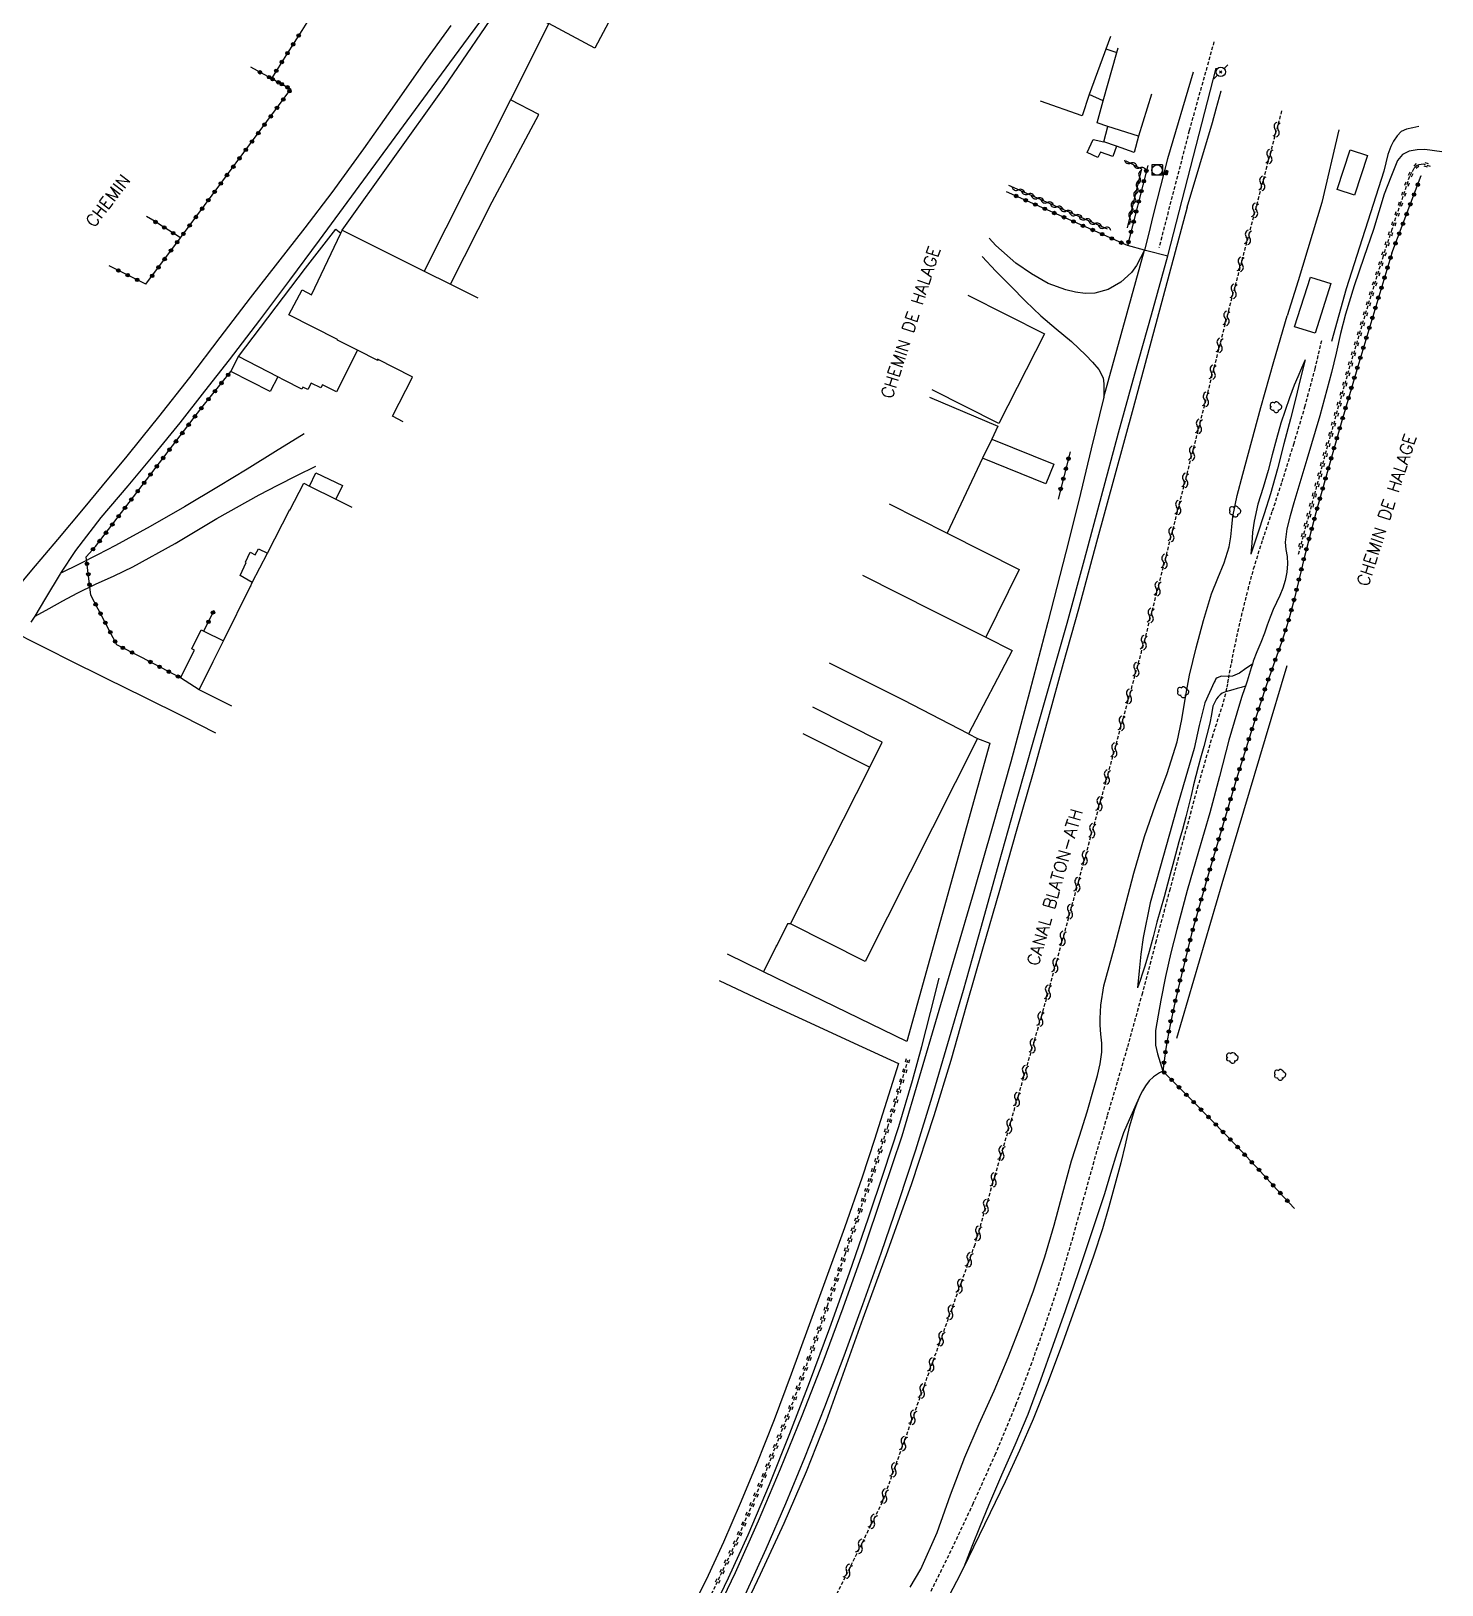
# Model space of a CAD drawing. Header units: millimetres. Extents: x 105000 to 106000, y 137000 to 138000.
# Drawn here: x 105641.9 to 105844.2, y 137391.5 to 137614.3 of the extents above; entities that cross this region are included whole.
import ezdxf
from ezdxf.enums import TextEntityAlignment as Align

# ---------------------------------------------------------------- set-up
doc = ezdxf.new("R2010")
doc.units = ezdxf.units.MM
doc.linetypes.add('DASHED', pattern=[0.75, 0.5, -0.25])
doc.layers.get('0').update_dxf_attribs({"linetype": 'CONTINUOUS'})
for name, color, linetype in [('W0001', 6, 'DASHED'), ('W0008', 7, 'CONTINUOUS'), ('W0014', 7, 'CONTINUOUS'), ('W0017', 7, 'CONTINUOUS'), ('W0070', 7, 'DASHED'), ('W0071', 7, 'CONTINUOUS'), ('W0101', 7, 'CONTINUOUS'), ('W0104', 1, 'CONTINUOUS'), ('W0211', 2, 'CONTINUOUS'), ('W0214', 2, 'CONTINUOUS'), ('W0220', 5, 'DASHED'), ('W0300', 7, 'CONTINUOUS'), ('W0310', 3, 'CONTINUOUS'), ('W0322', 7, 'CONTINUOUS'), ('W0323', 7, 'CONTINUOUS'), ('W0330', 7, 'CONTINUOUS'), ('W0401', 7, 'CONTINUOUS'), ('W0420', 7, 'CONTINUOUS'), ('W0473', 7, 'CONTINUOUS'), ('W0500', 5, 'DASHED'), ('W0510', 5, 'CONTINUOUS'), ('W0511', 5, 'CONTINUOUS'), ('W0985', 4, 'CONTINUOUS'), ('W0989', 7, 'CONTINUOUS')]:
    doc.layers.add(name, color=color, linetype=linetype)
doc.styles.get("Standard").update_dxf_attribs({"font": 'romans.shx', "width": 0.85})

# ---------------------------------------------------------------- blocks, each defined once
blk = doc.blocks.new('T401')
for p, q in [((-0.3, 0.3), (0, 0.3)), ((-0.3, -0.25), (-0.3, 0.3)), ((-0.3, 0.15), (0, 0.15)), ((-0.3, 0), (0, 0)), ((0, 0.3), (0, -0.25)), ((-0.3, -0.15), (0, -0.15)), ((-0.3, -0.25), (-0.3, -0.3)), ((-0.3, -0.3), (0, -0.3)), ((0, -0.3), (0, -0.25))]:
    blk.add_line(p, q)
blk = doc.blocks.new('T473')
for p, q in [((-0.166667, 0.166667), (0.166667, -0.166667)), ((-0.166667, -0.166667), (0.166667, 0.166667)), ((0.500001, 0.500001), (1.000002, 1.000002)), ((-1.000002, -1.000002), (-0.500001, -0.500001))]:
    blk.add_line(p, q)
blk.add_ellipse((0, 0), major_axis=(0.471405, 0.471405), ratio=1, start_param=5.4977871438, end_param=11.780972451)
blk = doc.blocks.new('T420')
for p, q in [((0.75, 0.75), (-0.75, 0.75)), ((-0.75, 0.75), (-0.75, -0.75)), ((0.75, 0.75), (0.75, -0.75)), ((0.75, -0.75), (-0.75, -0.75))]:
    blk.add_line(p, q)
blk.add_ellipse((0, 0), major_axis=(-0.53, 0.53), ratio=1, start_param=3.926991, end_param=10.210176)
blk = doc.blocks.new('T300')
for p, q in [((-0.8, 0.51), (-0.86, 0.34)), ((-0.86, 0.34), (-0.86, 0.17)), ((-0.86, 0.17), (-0.74, 0.06)), ((-0.69, 0.63), (-0.8, 0.51)), ((-0.8, -0.06), (-0.74, 0.06)), ((-0.74, 0.06), (-0.69, 0.11)), ((-0.57, 0.69), (-0.69, 0.63)), ((-0.46, 0.69), (-0.57, 0.69)), ((-0.29, 0.63), (-0.46, 0.69)), ((-0.29, 0.63), (-0.17, 0.74)), ((-0.23, 0.57), (-0.29, 0.63)), ((-0.17, 0.74), (-0.06, 0.8)), ((-0.06, 0.8), (0.06, 0.8)), ((0.06, 0.8), (0.23, 0.74)), ((0.23, 0.74), (0.34, 0.63)), ((0.34, 0.63), (0.4, 0.51)), ((0.46, 0.46), (0.34, 0.46)), ((0.4, 0.51), (0.4, 0.46)), ((0.57, 0.4), (0.46, 0.46)), ((0.57, 0.4), (0.69, 0.29)), ((0.69, 0.29), (0.74, 0.17)), ((0.74, 0.06), (0.69, -0.17)), ((0.74, 0.17), (0.74, 0.06)), ((-0.8, -0.17), (-0.8, -0.06)), ((-0.8, -0.23), (-0.8, -0.17)), ((-0.74, -0.34), (-0.8, -0.23)), ((-0.69, -0.4), (-0.74, -0.34)), ((-0.51, -0.46), (-0.69, -0.4)), ((-0.4, -0.46), (-0.51, -0.46)), ((-0.4, -0.46), (-0.34, -0.46)), ((-0.34, -0.46), (-0.34, -0.4)), ((-0.34, -0.51), (-0.34, -0.46)), ((-0.29, -0.63), (-0.34, -0.51)), ((-0.17, -0.74), (-0.29, -0.63)), ((-0.06, -0.8), (-0.17, -0.74)), ((0.06, -0.8), (-0.06, -0.8)), ((0.17, -0.74), (0.06, -0.8)), ((0.23, -0.69), (0.17, -0.74)), ((0.29, -0.46), (0.23, -0.46)), ((0.29, -0.63), (0.23, -0.69)), ((0.46, -0.4), (0.29, -0.46)), ((0.34, -0.51), (0.29, -0.63)), ((0.34, -0.51), (0.34, -0.46)), ((0.57, -0.34), (0.46, -0.4)), ((0.63, -0.29), (0.57, -0.34)), ((0.69, -0.17), (0.63, -0.29))]:
    blk.add_line(p, q)
blk = doc.blocks.new('t323o')
at = {"color": 0, "linetype": 'Continuous'}
for radius in [0.25, 0.15]:
    blk.add_circle((0, 0), radius, dxfattribs=at)
blk = doc.blocks.new('t310o')
at = {"color": 0, "linetype": 'Continuous'}
for centre, start, end in [((-0.5, 0.38), 216.8699, 323.1304), ((0.5, -0.37), 36.8699, 143.1303)]:
    blk.add_arc(centre, 0.625, start, end, dxfattribs=at)
blk = doc.blocks.new('t500o')
at = {"color": 0, "linetype": 'Continuous'}
for centre, start, end in [((-0.5, 0.625), 216.8699, 323.1301), ((0.5, -0.125), 36.8699, 143.1301), ((0.5, -0.625), 36.8699, 143.1301), ((-0.5, 0.125), 216.8699, 323.1301)]:
    blk.add_arc(centre, 0.625, start, end, dxfattribs=at)
blk = doc.blocks.new('t220o')
at = {"color": 0, "linetype": 'Continuous'}
for p, q in [((-0.25, 0.25), (0.25, 0.25)), ((-0.25, -0.25), (0.25, -0.25))]:
    blk.add_line(p, q, dxfattribs=at)
blk = doc.blocks.new('t322o')
at = {"color": 0, "linetype": 'Continuous'}
for radius in [0.25, 0.15]:
    blk.add_circle((0, 0), radius, dxfattribs=at)

msp = doc.modelspace()

# ---------------------------------------------------------------- linework, layer by layer
at = {"layer": 'W0001'}
msp.add_lwpolyline([(105811.51, 137612.75), (105807.96, 137600.01), (105803.61, 137583.21)], dxfattribs=at)
at = {"layer": 'W0008'}
msp.add_lwpolyline([(105801.54, 137582.89), (105801.88, 137582.8), (105804.89, 137582.06)], dxfattribs=at)
at = {"layer": 'W0014'}
for points in [[(105808.55, 137608.38), (105808.55, 137608.38), (105808.55, 137608.38), (105808.55, 137608.38), (105808.55, 137608.38), (105808.55, 137608.38), (105808.55, 137608.38), (105808.55, 137608.38), (105804.86, 137595.98), (105803.37, 137590.2), (105802.76, 137587.76), (105802.15, 137585.32), (105801.54, 137582.89)], [(105804.89, 137582.06), (105811.84, 137608.96)], [(105801.54, 137582.89), (105799.12, 137583.54)]]:
    msp.add_lwpolyline(points, dxfattribs=at)
at = {"layer": 'W0017'}
for points in [[(105840.89, 137600.62), (105840.02, 137600.43), (105839.14, 137600.23), (105838.38, 137599.88), (105837.77, 137599.28), (105837.28, 137598.51), (105836.87, 137597.72), (105836.44, 137596.6), (105836.16, 137595.41), (105835.88, 137594.22)], [(105835.88, 137594.22), (105830.49, 137577.32), (105828.36, 137569.75)], [(105801.54, 137582.89), (105800.96, 137581.77), (105800.39, 137580.66), (105799.7, 137579.66), (105798.18, 137578.3), (105796.36, 137577.25), (105794.44, 137576.69), (105793.06, 137576.66), (105791.64, 137576.86), (105790.26, 137577.18), (105787.74, 137578.11), (105785.35, 137579.46), (105783.1, 137581), (105780.25, 137583.52), (105779.28, 137584.61)], [(105778.28, 137581.96), (105780.25, 137579.88), (105782.36, 137577.7), (105784.5, 137575.54), (105786.68, 137573.43), (105788.86, 137571.58), (105791.08, 137569.79), (105793.12, 137567.81), (105794.09, 137566.8), (105795.01, 137565.74), (105795.62, 137564.57), (105795.74, 137563.68), (105795.72, 137562.73), (105795.71, 137562.17), (105795.71, 137561.78)], [(105681.03, 137556.54), (105676.95, 137554.01), (105672.87, 137551.47), (105668.76, 137548.97), (105663.88, 137546.08), (105658.96, 137543.26), (105653.99, 137540.53), (105651.39, 137539.18), (105648.77, 137537.86), (105646.15, 137536.53)], [(105642.45, 137530.39), (105644.46, 137531.49), (105646.46, 137532.59), (105648.49, 137533.66), (105651.14, 137534.95), (105653.81, 137536.19), (105656.47, 137537.46), (105662.55, 137540.81), (105668.52, 137544.37), (105674.57, 137547.79), (105677.28, 137549.18), (105680, 137550.54), (105682.72, 137551.9)]]:
    msp.add_lwpolyline(points, dxfattribs=at)
at = {"layer": 'W0070'}
msp.add_lwpolyline([(105770.95, 137390.57), (105773.61, 137395.94), (105776.93, 137402.99), (105780.12, 137410.09), (105783.11, 137417.28), (105785.27, 137422.94), (105787.3, 137428.65), (105789.22, 137434.39), (105791.17, 137440.87), (105792.98, 137447.39), (105794.81, 137453.91), (105796.26, 137458.83), (105797.72, 137463.73), (105799.15, 137468.65), (105801.21, 137476.1), (105803.19, 137483.56), (105805.18, 137491.02), (105807.17, 137498.39), (105809.17, 137505.75), (105811.28, 137513.08), (105811.98, 137515.23), (105812.69, 137517.38), (105813.27, 137519.56), (105813.4, 137520.2), (105813.51, 137520.84), (105813.62, 137521.48), (105814.05, 137523.71), (105814.48, 137525.94), (105814.95, 137528.16), (105815.65, 137531.18), (105816.4, 137534.18), (105817.2, 137537.17), (105818.5, 137541.36), (105819.92, 137545.51), (105821.3, 137549.68), (105822.96, 137555.04), (105824.56, 137560.41), (105826.01, 137565.83), (105826.35, 137567.26), (105826.69, 137568.7), (105827.02, 137570.13)], dxfattribs=at)
at = {"layer": 'W0071'}
for points in [[(105641.92, 137529.51), (105642.45, 137530.39), (105644, 137532.97), (105646.09, 137536.44), (105646.15, 137536.53), (105648.3, 137539.82), (105651.92, 137544.54), (105655.8, 137549.08), (105659.65, 137553.64), (105663.24, 137558.12), (105666.8, 137562.63), (105670.33, 137567.16), (105674.68, 137572.84), (105678.97, 137578.56), (105683.25, 137584.29), (105688.43, 137591.31), (105693.57, 137598.35), (105698.71, 137605.39), (105704.6, 137613.37), (105710.48, 137621.34), (105716.19, 137629.43), (105718.68, 137633.13), (105721.13, 137636.85), (105723.59, 137640.57)], [(105702.06, 137615.11), (105698.46, 137610.07), (105694.01, 137603.73), (105689.56, 137597.39), (105685.01, 137591.12), (105681.15, 137586.07), (105677.23, 137581.07), (105673.31, 137576.05), (105668.94, 137570.34), (105664.58, 137564.62), (105660.16, 137558.96), (105657.79, 137556.02), (105655.41, 137553.1), (105653.01, 137550.19), (105649.35, 137545.77), (105645.65, 137541.38), (105641.96, 137536.99), (105637.59, 137531.73)], [(105795.71, 137561.78), (105801.54, 137582.89)], [(105744.32, 137390.15), (105747.31, 137396.61), (105750.13, 137403.15), (105752.85, 137409.74), (105755.73, 137417.01), (105758.49, 137424.33), (105761.17, 137431.68), (105763.79, 137439.04), (105766.32, 137446.43), (105768.75, 137453.85), (105771.11, 137461.46), (105773.37, 137469.11), (105775.59, 137476.77), (105778.18, 137485.92), (105780.72, 137495.08), (105783.27, 137504.24), (105785.66, 137512.63), (105788.07, 137521.01), (105790.44, 137529.4), (105792.93, 137538.49), (105795.37, 137547.59), (105797.84, 137556.69), (105800.17, 137565.15), (105802.53, 137573.61), (105804.89, 137582.06)], [(105795.71, 137561.78), (105793.91, 137554.37), (105792.11, 137546.95), (105790.28, 137539.55), (105787.71, 137529.52), (105785.08, 137519.5), (105782.37, 137509.51), (105779.75, 137500.2), (105777.07, 137490.9), (105774.36, 137481.61), (105771.83, 137473.01), (105769.29, 137464.42), (105766.74, 137455.82), (105763.97, 137447.58), (105761.19, 137439.34), (105758.3, 137431.14), (105755.41, 137423.41), (105752.42, 137415.71), (105749.3, 137408.07), (105746.15, 137400.61), (105742.87, 137393.2), (105739.37, 137385.9)]]:
    msp.add_lwpolyline(points, dxfattribs=at)
at = {"layer": 'W0101'}
for points in [[(105796.66, 137613.53), (105796.66, 137613.53), (105793.61, 137605.21), (105792.6, 137602.15), (105786.66, 137604.24)], [(105800.69, 137599.2), (105796.31, 137600.61), (105794.74, 137601.11), (105795.64, 137604.3), (105797.58, 137611.22), (105797.77, 137611.89)], [(105802.55, 137605.24), (105802.55, 137605.24), (105802.55, 137605.24), (105802.55, 137605.24), (105800.69, 137599.2)]]:
    msp.add_lwpolyline(points, dxfattribs=at)
at = {"layer": 'W0104'}
for points in [[(105733.88, 137632.92), (105725.49, 137617.04), (105722.75, 137611.86), (105716.13, 137615.36)], [(105686.51, 137585.73), (105701.1, 137606.21), (105709.7, 137618.76), (105716.1, 137615.38), (105716.13, 137615.36), (105710.62, 137604.41), (105698.25, 137579.87)], [(105796.01, 137611.75), (105797.58, 137611.22)], [(105795.64, 137604.3), (105793.61, 137605.21)], [(105702.04, 137577.98), (105707.99, 137589.8), (105707.99, 137589.8), (105714.7, 137602.34), (105714.7, 137602.35), (105710.62, 137604.41)], [(105800.69, 137599.2), (105800.09, 137596.87), (105797.54, 137597.77), (105795.74, 137598.4), (105796.31, 137600.61)], [(105797.54, 137597.77), (105796.99, 137596.28), (105795.23, 137596.93), (105794.88, 137596.18), (105793.34, 137596.9), (105794.21, 137598.76)], [(105794.21, 137598.76), (105795.74, 137598.4)], [(105678.84, 137573.62), (105680.74, 137577.2), (105682.11, 137576.48), (105682.1, 137576.46), (105686.31, 137585.32), (105686.51, 137585.73)], [(105681.26, 137580.28), (105685.61, 137585.87), (105686.31, 137585.32)], [(105686.51, 137585.73), (105698.25, 137579.87), (105702.04, 137577.98), (105705.95, 137576.03)], [(105678.2, 137564.24), (105678.19, 137564.22), (105677.26, 137564.71), (105671.62, 137567.63), (105681.26, 137580.28)], [(105776.21, 137576.44), (105787.19, 137570.89), (105780.68, 137558), (105771.09, 137562.84)], [(105693.7, 137559.05), (105696.56, 137564.67), (105696.55, 137564.7), (105691.57, 137567.24), (105691.61, 137567.04), (105688.71, 137568.52), (105685.84, 137569.98), (105685.83, 137570.06), (105678.84, 137573.62)], [(105677.26, 137564.71), (105676.17, 137562.58), (105670.52, 137565.46), (105671.62, 137567.63)], [(105688.71, 137568.52), (105685.66, 137562.55), (105683.66, 137563.57), (105683.43, 137563.12), (105682.07, 137563.82), (105681.59, 137562.87), (105680.86, 137563.24), (105680.71, 137562.95), (105678.2, 137564.24)], [(105770.7, 137561.79), (105780.53, 137557.64), (105779.64, 137555.76), (105778.34, 137553.03), (105773.25, 137542.3)], [(105695.24, 137558.27), (105693.7, 137559.05)], [(105779.64, 137555.76), (105788.54, 137552.17), (105787.41, 137549.37), (105778.34, 137553.03)], [(105665.98, 137519.84), (105667.99, 137523.89), (105667.99, 137523.88), (105669.46, 137526.85), (105673.34, 137534.68), (105673.33, 137534.65), (105673.6, 137535.19), (105675.77, 137539.42), (105678.98, 137545.66), (105678.99, 137545.58), (105680.99, 137549.46)], [(105680.99, 137549.46), (105681.82, 137549.05), (105685.6, 137547.16), (105687.87, 137546.03)], [(105681.82, 137549.05), (105682.72, 137550.94), (105686.53, 137549.1), (105685.6, 137547.16)], [(105764.95, 137546.49), (105773.25, 137542.3), (105783.58, 137537.08)], [(105673.6, 137535.19), (105671.85, 137536.2), (105672.74, 137538.08), (105672.64, 137538.14), (105673.31, 137539.58), (105674.01, 137539.18), (105674.49, 137540.02), (105675.77, 137539.42)], [(105761.09, 137536.24), (105771.45, 137531.03), (105778.8, 137527.36), (105782.57, 137525.47), (105776.3, 137513.49), (105766.98, 137518.36), (105756.36, 137523.66)], [(105783.58, 137537.08), (105778.8, 137527.36)], [(105665.98, 137519.84), (105663.33, 137521.52), (105665.3, 137525.53), (105664.93, 137525.71), (105666.26, 137528.42), (105666.68, 137528.21), (105669.46, 137526.85)], [(105670.65, 137517.48), (105665.98, 137519.84)], [(105776.3, 137513.49), (105777.62, 137512.82), (105761.48, 137480.86), (105750.79, 137486.26), (105762.14, 137508.73), (105763.94, 137512.29), (105763.95, 137512.29), (105753.98, 137517.33)], [(105752.56, 137513.56), (105762.14, 137508.73)], [(105777.62, 137512.82), (105779.37, 137512.19), (105767.49, 137469.4), (105746.92, 137479.39)], [(105750.79, 137486.26), (105750.35, 137486.28), (105748.78, 137483.08), (105748.78, 137483.17), (105746.92, 137479.39), (105741.76, 137481.91)]]:
    msp.add_lwpolyline(points, dxfattribs=at)
for points in [[(105833.52, 137596.47), (105831.68, 137590.78), (105829.2, 137591.58), (105831.04, 137597.27)], [(105825.36, 137579.02), (105828.29, 137578.09), (105826.01, 137570.95), (105823.08, 137571.88)]]:
    msp.add_lwpolyline(points, close=True, dxfattribs=at)
at = {"layer": 'W0211'}
for points in [[(105844.2, 137596.95), (105841.76, 137597.33), (105840.64, 137597.26), (105839.51, 137597.05), (105838.57, 137596.6), (105837.84, 137595.71), (105837.33, 137594.54), (105836.87, 137593.34), (105835.92, 137590.89), (105835.15, 137588.37), (105834.38, 137585.85), (105832.99, 137581.8), (105831.61, 137577.76), (105830.37, 137573.68), (105829.68, 137570.91), (105829.04, 137568.12), (105828.38, 137565.35), (105826.67, 137559.09), (105824.82, 137552.86), (105822.98, 137546.64)], [(105824.6, 137567.15), (105824.06, 137565.93), (105823.52, 137564.72), (105823, 137563.49), (105822.32, 137561.7), (105821.7, 137559.89), (105821.12, 137558.07), (105820.47, 137555.81), (105819.88, 137553.53), (105819.28, 137551.25), (105818.55, 137548.85), (105817.82, 137546.44), (105817.26, 137544.01), (105817.06, 137542.44), (105816.93, 137540.86), (105816.8, 137539.28)], [(105822.98, 137546.64), (105822.46, 137544.76), (105821.95, 137542.89), (105821.71, 137541), (105821.81, 137539.96), (105821.99, 137538.92), (105822.07, 137537.88), (105821.96, 137536.7), (105821.72, 137535.52), (105821.39, 137534.38), (105820.97, 137533.35), (105820.47, 137532.35), (105819.99, 137531.34), (105819.56, 137530.22), (105819.15, 137529.09), (105818.74, 137527.96), (105818.21, 137526.61), (105817.66, 137525.27), (105817.15, 137523.91), (105817.02, 137523.51), (105816.84, 137522.97), (105816.55, 137522.02), (105816.26, 137521.06), (105816.02, 137520.33), (105815.9, 137519.96), (105815.53, 137518.87), (105815.17, 137517.77), (105813.66, 137512.6), (105812.3, 137507.39), (105810.92, 137502.18), (105809.31, 137496.62), (105807.68, 137491.06), (105806.18, 137485.47), (105805.33, 137482.1), (105804.54, 137478.73), (105803.89, 137475.32), (105803.49, 137473.16), (105803.15, 137470.98), (105803.15, 137468.84), (105803.42, 137467.6), (105803.81, 137466.37), (105804.19, 137465.14)], [(105817.02, 137523.51), (105816.09, 137522.86), (105815.16, 137522.21), (105814.16, 137521.76), (105813.39, 137521.73), (105812.59, 137521.78), (105811.95, 137521.56), (105811.79, 137521.38), (105811.66, 137521.16), (105811.53, 137520.94), (105810.19, 137517.94), (105809.41, 137514.68), (105808.65, 137511.42), (105807.46, 137507.32), (105806.29, 137503.22), (105805.15, 137499.11), (105803.74, 137494.2), (105802.38, 137489.28), (105801.34, 137484.3), (105801.04, 137481.91), (105800.8, 137479.51), (105800.57, 137477.1)], [(105731.35, 137372.44), (105732.85, 137375.05), (105734.35, 137377.66), (105735.82, 137380.29), (105738.95, 137386.32), (105741.9, 137392.45), (105744.71, 137398.64), (105747.79, 137405.86), (105750.7, 137413.16), (105753.52, 137420.49), (105756.45, 137428.33), (105759.27, 137436.2), (105761.99, 137444.11), (105764.18, 137450.64), (105766.3, 137457.18), (105768.28, 137463.77), (105769.61, 137468.65), (105770.86, 137473.56), (105772.12, 137478.46)], [(105800.98, 137461.78), (105800.15, 137459.95), (105799.33, 137458.13), (105798.56, 137456.28), (105797.56, 137453.4), (105796.68, 137450.48), (105795.8, 137447.56), (105793.96, 137441.95), (105792.07, 137436.35), (105790.15, 137430.76), (105788.42, 137425.78), (105786.66, 137420.81), (105784.8, 137415.89), (105782.97, 137411.52), (105781.06, 137407.19), (105779.19, 137402.85), (105777.99, 137399.91), (105776.8, 137396.96), (105775.62, 137394.01)]]:
    msp.add_lwpolyline(points, dxfattribs=at)
at = {"layer": 'W0214'}
for points in [[(105824.6, 137567.15), (105823.89, 137564.33), (105823.18, 137561.52), (105822.47, 137558.7), (105821.55, 137555.1), (105820.63, 137551.51), (105819.63, 137547.93), (105818.72, 137545.04), (105817.76, 137542.16), (105816.8, 137539.28)], [(105816.02, 137520.33), (105815.42, 137520.16), (105814.83, 137519.99), (105814.23, 137519.81), (105813.71, 137519.68), (105813.18, 137519.54), (105812.71, 137519.33), (105812.4, 137519.1), (105812.12, 137518.82), (105811.87, 137518.53), (105811.37, 137517.48), (105811.15, 137516.26), (105810.93, 137515.05), (105810.48, 137513.38), (105810.04, 137511.71), (105809.59, 137510.04), (105809.26, 137508.76), (105808.93, 137507.48), (105808.6, 137506.2), (105808.22, 137504.67), (105807.84, 137503.14), (105807.46, 137501.62), (105806.98, 137499.81), (105806.48, 137498), (105805.99, 137496.19), (105805.61, 137494.77), (105805.23, 137493.36), (105804.85, 137491.95), (105804.35, 137490.12), (105803.84, 137488.3), (105803.34, 137486.48), (105802.78, 137484.39), (105802.23, 137482.29), (105801.62, 137480.21), (105801.28, 137479.17), (105800.93, 137478.14), (105800.57, 137477.1)]]:
    msp.add_lwpolyline(points, dxfattribs=at)
at = {"layer": 'W0220'}
for points in [[(105842.57, 137594.87), (105841.57, 137595.19), (105841.23, 137595.14), (105840.88, 137595.09), (105840.57, 137594.98), (105840.15, 137594.57), (105839.85, 137593.99), (105839.54, 137593.42), (105838.28, 137589.62), (105837.01, 137585.82), (105835.77, 137582.01), (105833.99, 137576.31), (105832.28, 137570.6), (105830.6, 137564.87), (105828.19, 137556.28), (105825.86, 137547.67), (105823.54, 137539.06)], [(105730.4, 137373.57), (105733.26, 137378.63), (105736.11, 137383.68), (105738.84, 137388.8), (105743.14, 137397.9), (105747.05, 137407.18), (105750.73, 137416.56), (105753.48, 137423.99), (105756.09, 137431.48), (105758.65, 137438.99), (105760.73, 137445.03), (105762.78, 137451.08), (105764.75, 137457.15), (105765.73, 137460.33), (105766.67, 137463.51), (105767.62, 137466.69)]]:
    msp.add_lwpolyline(points, dxfattribs=at)
at = {"layer": 'W0300'}
msp.add_lwpolyline([(105806.18, 137469.86), (105812.7, 137492.05), (105822.01, 137523.32)], dxfattribs=at)
at = {"layer": 'W0310'}
for points in [[(105798.86, 137595.7), (105801.14, 137594.54), (105799.07, 137586.07)], [(105796.23, 137585.9), (105782.11, 137592.13)]]:
    msp.add_lwpolyline(points, dxfattribs=at)
at = {"layer": 'W0322'}
msp.add_lwpolyline([(105837.02, 137582.44), (105841.24, 137593.59), (105841.24, 137593.59)], dxfattribs=at)
at = {"layer": 'W0323'}
for points in [[(105696.41, 137641.33), (105691.94, 137633.46), (105687.47, 137625.6), (105682.86, 137617.81), (105680.71, 137614.36), (105678.53, 137610.92), (105676.35, 137607.49), (105679.15, 137605.95)], [(105679.15, 137605.95), (105676.35, 137607.49), (105673.39, 137609.1)], [(105658.36, 137577.99), (105663.31, 137584.65), (105679.15, 137605.95)], [(105802.02, 137595.01), (105799.12, 137583.54), (105781.77, 137591.24)], [(105663.31, 137584.65), (105661.99, 137585.48), (105660.68, 137586.32), (105659.35, 137587.15), (105658.45, 137587.71)], [(105658.36, 137577.99), (105653.06, 137580.62)], [(105837.02, 137582.44), (105834.57, 137574.32), (105832.12, 137566.2), (105829.74, 137558.05), (105827.92, 137551.64), (105826.14, 137545.2), (105824.43, 137538.75), (105823.71, 137535.76), (105823.01, 137532.76), (105822.21, 137529.78), (105821.18, 137526.59), (105820.04, 137523.42), (105818.93, 137520.25), (105816.79, 137513.67), (105814.75, 137507.05), (105812.78, 137500.41), (105810.5, 137492.64), (105808.31, 137484.85), (105806.36, 137477), (105805.8, 137474.52), (105805.26, 137472.03), (105804.79, 137469.53), (105804.58, 137468.07), (105804.39, 137466.6), (105804.19, 137465.14), (105807.72, 137461.58), (105811.25, 137458.01), (105814.75, 137454.41), (105818.14, 137450.79), (105821.5, 137447.13), (105823.05, 137445.44)], [(105666.38, 137560.32), (105670.52, 137565.46)], [(105649.78, 137538.87), (105651.11, 137540.38), (105666.38, 137560.32)], [(105790.91, 137553.93), (105789.15, 137547.18)], [(105650.46, 137533.41), (105649.78, 137538.87)], [(105657.65, 137524.52), (105654.18, 137526.29), (105650.46, 137533.41)], [(105666.68, 137528.21), (105668.14, 137531.26)], [(105663.33, 137521.52), (105657.65, 137524.52)]]:
    msp.add_lwpolyline(points, dxfattribs=at)
at = {"layer": 'W0330'}
for points in [[(105639.85, 137527.88), (105642.27, 137526.66), (105644.68, 137525.45), (105647.1, 137524.24), (105652.61, 137521.5), (105658.13, 137518.77), (105663.64, 137516.03), (105668.35, 137513.67)], [(105740.57, 137478.12), (105747.27, 137474.97), (105753.59, 137472.04), (105759.93, 137469.13), (105766.27, 137466.22), (105764.54, 137460.78), (105762.82, 137455.33), (105761.05, 137449.91), (105758.53, 137442.66), (105755.92, 137435.44), (105753.27, 137428.23), (105750.86, 137421.68), (105748.42, 137415.14), (105745.87, 137408.64), (105743.57, 137403.11), (105741.19, 137397.61), (105738.68, 137392.18), (105736.66, 137388.15), (105734.57, 137384.15), (105732.43, 137380.18), (105730.24, 137376.28), (105727.99, 137372.41), (105725.75, 137368.54)], [(105804.19, 137465.14), (105803.72, 137464.88), (105803.25, 137464.63), (105802.82, 137464.33), (105802.22, 137463.74), (105801.71, 137463.05), (105801.26, 137462.32), (105800.98, 137461.78), (105800.82, 137461.46), (105800.46, 137460.54), (105800.12, 137459.62), (105799.35, 137457.12), (105798.76, 137454.57), (105798.15, 137452.01), (105797.3, 137448.84), (105796.43, 137445.68), (105795.51, 137442.54), (105794.23, 137438.6), (105792.86, 137434.69), (105791.46, 137430.79), (105789.58, 137425.58), (105787.65, 137420.39), (105785.59, 137415.25), (105783.62, 137410.73), (105781.55, 137406.25), (105779.43, 137401.8), (105777.05, 137396.87), (105775.62, 137394.01), (105774.6, 137391.97), (105772.08, 137387.11)]]:
    msp.add_lwpolyline(points, dxfattribs=at)
at = {"layer": 'W0500'}
msp.add_lwpolyline([(105821.21, 137602.87), (105813.66, 137574.47), (105801.54, 137526.93), (105786.92, 137473.58), (105777.2, 137440.24), (105763.95, 137403.33), (105748.33, 137371.92)], dxfattribs=at)
at = {"layer": 'W0510'}
for points in [[(105807.65, 137589.03), (105805.07, 137579.43), (105802.49, 137569.83), (105799.91, 137560.23), (105797.3, 137550.62), (105794.69, 137541.01), (105792.07, 137531.41), (105789.91, 137523.59), (105787.75, 137515.77), (105785.58, 137507.95), (105783.16, 137499.5), (105780.74, 137491.06), (105778.31, 137482.62), (105776.04, 137474.63), (105773.76, 137466.65), (105771.36, 137458.71), (105768.12, 137448.98), (105764.68, 137439.31), (105761.18, 137429.67), (105758.54, 137422.3), (105755.88, 137414.95), (105753.04, 137407.67), (105749.84, 137400.28), (105746.45, 137392.96), (105743, 137385.68)], [(105767.95, 137391.15), (105769.46, 137393.72), (105771.8, 137398.96), (105773.75, 137404.39), (105775.77, 137409.79), (105777.84, 137414.55), (105779.97, 137419.28), (105782, 137424.05), (105783.86, 137428.83), (105785.62, 137433.65), (105787.26, 137438.51), (105788.6, 137443.07), (105789.83, 137447.67), (105791.1, 137452.27), (105792.21, 137455.79), (105793.34, 137459.3), (105794.35, 137462.85), (105794.79, 137464.51), (105795.21, 137466.19), (105795.45, 137467.88), (105795.42, 137469.15), (105795.29, 137470.43), (105795.2, 137471.71), (105795.2, 137472.67), (105795.22, 137473.63), (105795.27, 137474.58), (105795.74, 137477.39), (105796.5, 137480.15), (105797.27, 137482.91), (105798.62, 137488.23), (105800.03, 137493.53), (105801.57, 137498.79), (105803.15, 137503.32), (105804.82, 137507.81), (105806.23, 137512.37), (105806.88, 137515.55), (105807.41, 137518.75), (105808.02, 137521.94), (105808.95, 137525.85), (105809.99, 137529.74), (105811.18, 137533.58), (105812.06, 137535.81), (105812.99, 137538.03), (105813.69, 137540.31), (105813.91, 137541.75), (105814.05, 137543.21), (105814.23, 137544.66), (105814.85, 137547.71), (105815.64, 137550.73), (105816.45, 137553.74), (105818.23, 137560.33), (105820.12, 137566.89), (105822.01, 137573.46)]]:
    msp.add_lwpolyline(points, dxfattribs=at)
at = {"layer": 'W0511'}
for points in [[(105807.65, 137589.03), (105811.32, 137601.18), (105811.85, 137603.16), (105812.55, 137605.73), (105812.55, 137605.73), (105812.55, 137605.73), (105812.55, 137605.73)], [(105829.43, 137600.14), (105829.43, 137600.14), (105829.43, 137600.14), (105829.43, 137600.14), (105826.96, 137589.69), (105823.57, 137578.45), (105822.01, 137573.46)]]:
    msp.add_lwpolyline(points, dxfattribs=at)

# ---------------------------------------------------------------- block references
at = {"layer": 'W0220'}
for p, rotation in [((105839.69, 137593.7), 242.3355074827471), ((105840.52, 137594.93), 224.3080556261692), ((105841.95, 137595.07), 161.8102964618255), ((105839.17, 137592.3), 251.5379010704466), ((105838.22, 137589.45), 251.5379010703147), ((105838.7, 137590.87), 251.5379010704466), ((105837.75, 137588.03), 251.5379010703147), ((105836.8, 137585.18), 251.9587526511754), ((105837.27, 137586.61), 251.5379010703147), ((105835.87, 137582.33), 251.9587526511754), ((105836.34, 137583.76), 251.9587526511754), ((105835.42, 137580.9), 252.6912100699366), ((105834.53, 137578.03), 252.6912100699366), ((105834.98, 137579.47), 252.6912100699366), ((105834.08, 137576.6), 252.6912100699366), ((105833.22, 137573.73), 253.3136266767511), ((105833.65, 137575.17), 253.3136266767511), ((105832.79, 137572.29), 253.3136266767511), ((105831.93, 137569.42), 253.696032276177), ((105832.36, 137570.86), 253.3136266767511), ((105831.51, 137567.98), 253.696032276177), ((105830.67, 137565.1), 253.696032276177), ((105831.09, 137566.54), 253.696032276177), ((105829.86, 137562.21), 254.2963867942646), ((105830.26, 137563.65), 254.2963867942646), ((105829.45, 137560.77), 254.2963867942646), ((105828.64, 137557.88), 254.2963867942646), ((105829.04, 137559.32), 254.2963867942646), ((105828.23, 137556.43), 254.2963867942646), ((105827.45, 137553.54), 254.8778362013927), ((105827.84, 137554.99), 254.8778362013927), ((105827.06, 137552.09), 254.8778362013927), ((105826.27, 137549.19), 254.8778362013927), ((105826.67, 137550.64), 254.8778362013927), ((105825.88, 137547.75), 254.8778362013927), ((105825.1, 137544.85), 254.8778362014829), ((105825.49, 137546.3), 254.8778362014829), ((105824.71, 137543.4), 254.8778362014829), ((105823.93, 137540.51), 254.8778362014829), ((105824.32, 137541.95), 254.8778362014829), ((105767.61, 137466.66), 73.37677550390167), ((105767.19, 137465.22), 73.37677550390167), ((105766.33, 137462.34), 73.38837656260665), ((105766.76, 137463.78), 73.37677550390167), ((105765.9, 137460.91), 73.38837656260665), ((105765.02, 137458.04), 72.9619661293126), ((105765.46, 137459.47), 72.9619661293126), ((105764.11, 137455.18), 72.05023634552023), ((105764.58, 137456.61), 72.05023634552023), ((105763.65, 137453.75), 72.05023634552023), ((105762.72, 137450.9), 71.2586595548691), ((105763.19, 137452.32), 72.05023634552023), ((105762.24, 137449.48), 71.2586595548691), ((105761.28, 137446.64), 71.2586595548691), ((105761.76, 137448.06), 71.2586595548691), ((105760.8, 137445.22), 71.2586595548691), ((105759.82, 137442.38), 70.99486394618329), ((105760.31, 137443.8), 70.99486394618329), ((105759.33, 137440.96), 70.99486394618329), ((105758.36, 137438.12), 71.13100054493354), ((105758.84, 137439.54), 70.99486394618329), ((105757.39, 137435.29), 71.13100054493354), ((105757.87, 137436.71), 71.13100054493354), ((105756.9, 137433.87), 71.13100054493354), ((105755.93, 137431.03), 70.80200552055513), ((105756.42, 137432.45), 71.13100054493354), ((105755.44, 137429.61), 70.80200552055513), ((105754.45, 137426.78), 70.80200552055513), ((105754.94, 137428.2), 70.80200552055513), ((105753.96, 137425.36), 70.80200552055513), ((105752.94, 137422.54), 69.70196592213172), ((105753.46, 137423.95), 69.70196592213172), ((105751.9, 137419.73), 69.70196592213172), ((105752.42, 137421.13), 69.70196592213172), ((105751.38, 137418.32), 69.70196592213172), ((105750.32, 137415.51), 68.5556676746153), ((105750.86, 137416.91), 69.70196592213172), ((105749.77, 137414.12), 68.5556676746153), ((105748.67, 137411.32), 68.5556676746153), ((105749.22, 137412.72), 68.5556676746153), ((105747.58, 137408.53), 68.5556676746153), ((105748.12, 137409.93), 68.5556676746153), ((105747.03, 137407.14), 67.16882870265407), ((105745.86, 137404.37), 67.16882870265407), ((105746.44, 137405.75), 67.16882870265407), ((105745.28, 137402.99), 67.16882870265407), ((105744.12, 137400.22), 67.16882870265407), ((105744.7, 137401.61), 67.16882870265407), ((105742.93, 137397.47), 64.71369423423741), ((105743.53, 137398.84), 67.16882870265407), ((105742.29, 137396.11), 64.71369423423741), ((105741.01, 137393.4), 64.71369423423741), ((105741.65, 137394.75), 64.71369423423741), ((105740.37, 137392.04), 64.71369423423741)]:
    msp.add_blockref('t220o', p, dxfattribs=dict(at, rotation=rotation))
at = {"layer": 'W0300', "rotation": 359.9999899820874}
for p in [(105820.44, 137560.35), (105814.59, 137545.39), (105807.12, 137519.48), (105814.18, 137467.02), (105821.03, 137464.6)]:
    msp.add_blockref('T300', p, dxfattribs=at)
at = {"layer": 'W0310'}
for p, rotation in [((105799.56, 137595.35), 332.9544923317541), ((105800.89, 137594.67), 332.9544923317541), ((105800.85, 137593.35), 256.2584853085709), ((105783.48, 137591.52), 156.2049632292814), ((105784.85, 137590.92), 156.2049632292814), ((105800.14, 137590.44), 256.2584853085709), ((105800.5, 137591.89), 256.2584853085709), ((105786.22, 137590.31), 156.2049632292814), ((105787.6, 137589.71), 156.2049632292814), ((105788.97, 137589.1), 156.2049632292814), ((105799.78, 137588.98), 256.2584853085709), ((105790.34, 137588.5), 156.2049632292814), ((105791.71, 137587.89), 156.2049632292814), ((105793.09, 137587.29), 156.2049632292814), ((105794.46, 137586.68), 156.2049632292814), ((105799.43, 137587.52), 256.2584853085709), ((105795.83, 137586.08), 156.2049632292814)]:
    msp.add_blockref('t310o', p, dxfattribs=dict(at, rotation=rotation))
at = {"layer": 'W0322', "rotation": 69.25980013135232}
for p in [(105840.74, 137592.26), (105839.67, 137589.45), (105840.21, 137590.85), (105838.61, 137586.65), (105839.14, 137588.05), (105838.08, 137585.24), (105837.55, 137583.84)]:
    msp.add_blockref('t322o', p, dxfattribs=at)
at = {"layer": 'W0323'}
for p, rotation in [((105680.26, 137613.65), 237.6184521100029), ((105678.65, 137611.12), 237.6184521100029), ((105679.46, 137612.39), 237.6184521100029), ((105677.85, 137609.85), 237.6141029629846), ((105674.7, 137608.38), 151.3528504941876), ((105676.02, 137607.67), 151.3528504941876), ((105676.52, 137607.39), 331.3494693587218), ((105677.05, 137608.59), 237.6141029629846), ((105677.34, 137606.95), 151.3494693587218), ((105677.84, 137606.67), 331.3494693587218), ((105678.05, 137604.47), 53.36188956194133), ((105678.65, 137606.23), 151.3494693587218), ((105678.94, 137605.67), 53.36188956194133), ((105677.15, 137603.27), 53.36188956194133), ((105675.36, 137600.86), 53.36188956194133), ((105676.26, 137602.06), 53.36188956194133), ((105673.57, 137598.45), 53.36188956194133), ((105674.47, 137599.66), 53.36188956194133), ((105671.78, 137596.05), 53.36188956194133), ((105672.68, 137597.25), 53.36188956194133), ((105669.99, 137593.64), 53.36188956194133), ((105670.89, 137594.84), 53.36188956194133), ((105801.82, 137594.23), 255.8286113690012), ((105668.2, 137591.23), 53.36188956194133), ((105669.1, 137592.43), 53.36188956194133), ((105801.09, 137591.32), 255.8286113690012), ((105801.46, 137592.77), 255.8286113690012), ((105667.31, 137590.03), 53.36188956194133), ((105783.14, 137590.63), 156.0886855314785), ((105784.51, 137590.02), 156.0886855314785), ((105785.89, 137589.41), 156.0886855314785), ((105800.72, 137589.86), 255.8286113690012), ((105659.72, 137586.92), 147.9206013447532), ((105665.52, 137587.62), 53.36188956194133), ((105666.41, 137588.82), 53.36188956194133), ((105787.26, 137588.81), 156.0886855314785), ((105788.63, 137588.2), 156.0886855314785), ((105790, 137587.59), 156.0886855314785), ((105791.37, 137586.98), 156.0886855314785), ((105799.99, 137586.95), 255.8286113690012), ((105800.35, 137588.41), 255.8286113690012), ((105660.99, 137586.12), 147.6246199594254), ((105662.26, 137585.32), 147.6556616269951), ((105663.73, 137585.21), 53.36188956194133), ((105664.62, 137586.42), 53.36188956194133), ((105792.74, 137586.37), 156.0886855314785), ((105794.11, 137585.77), 156.0886855314785), ((105795.48, 137585.16), 156.0886855314785), ((105796.86, 137584.55), 156.0886855314785), ((105799.62, 137585.5), 255.8286113690012), ((105661.94, 137582.81), 53.36205103669377), ((105662.83, 137584.01), 53.36205103669377), ((105798.23, 137583.94), 156.0886855314785), ((105799.25, 137584.05), 255.8286113690012), ((105654.4, 137579.96), 153.5813283108824), ((105660.15, 137580.4), 53.36205103669377), ((105661.04, 137581.6), 53.36205103669377), ((105836.39, 137580.35), 253.2379910690605), ((105836.82, 137581.79), 253.2379910690605), ((105655.74, 137579.29), 153.5813283108824), ((105657.09, 137578.62), 153.5813283108824), ((105659.25, 137579.19), 53.36205103669377), ((105835.96, 137578.92), 253.2379910690605), ((105835.09, 137576.05), 253.2379910690605), ((105835.53, 137577.48), 253.2379910690605), ((105834.66, 137574.61), 253.2379910690605), ((105833.79, 137571.74), 253.2315228332688), ((105834.23, 137573.17), 253.2315228332688), ((105832.93, 137568.86), 253.2315228332688), ((105833.36, 137570.3), 253.2315228332688), ((105832.5, 137567.43), 253.2315228332688), ((105670.14, 137564.99), 51.17759330470331), ((105831.64, 137564.55), 253.6954777946132), ((105832.07, 137565.99), 253.6954777946132), ((105668.26, 137562.65), 51.17759330470331), ((105669.2, 137563.82), 51.17759330470331), ((105831.22, 137563.11), 253.6954777946132), ((105666.3, 137560.22), 52.56021138953372), ((105667.32, 137561.49), 51.17759330470331), ((105830.38, 137560.23), 253.6954777946132), ((105830.8, 137561.67), 253.6954777946132), ((105664.48, 137557.84), 52.56021138953372), ((105665.39, 137559.03), 52.56021138953372), ((105829.96, 137558.79), 253.6954777946132), ((105662.66, 137555.45), 52.56021138953372), ((105663.57, 137556.64), 52.56021138953372), ((105829.13, 137555.91), 254.1395076369963), ((105829.54, 137557.35), 254.1395076369963), ((105661.74, 137554.26), 52.56021138953372), ((105828.72, 137554.47), 254.1395076369963), ((105659.92, 137551.88), 52.56021138953372), ((105660.83, 137553.07), 52.56021138953372), ((105790.28, 137551.53), 255.3725658080897), ((105790.66, 137552.98), 255.3725658080897), ((105827.9, 137551.58), 254.5039226775697), ((105828.31, 137553.02), 254.1395076369963), ((105658.1, 137549.5), 52.56021138953372), ((105659.01, 137550.69), 52.56021138953372), ((105789.9, 137550.08), 255.3725658080897), ((105827.5, 137550.13), 254.5039226775697), ((105656.27, 137547.12), 52.56021138953372), ((105657.18, 137548.31), 52.56021138953372), ((105789.53, 137548.63), 255.3725658080897), ((105826.7, 137547.24), 254.5039226775697), ((105827.1, 137548.69), 254.5039226775697), ((105654.45, 137544.73), 52.56021138953372), ((105655.36, 137545.93), 52.56021138953372), ((105825.91, 137544.35), 255.1869475069977), ((105826.3, 137545.8), 254.5039226775697), ((105652.62, 137542.35), 52.56021138953372), ((105653.54, 137543.54), 52.56021138953372), ((105825.53, 137542.9), 255.1869475069977), ((105650.77, 137539.99), 48.54868197346886), ((105651.71, 137541.16), 52.56021138953372), ((105824.76, 137540), 255.1869475069977), ((105825.14, 137541.45), 255.1869475069977), ((105649.9, 137537.88), 97.07074553808471), ((105824.38, 137538.55), 256.4688302106111), ((105650.09, 137536.39), 97.07074553808471), ((105823.68, 137535.63), 256.7797007465893), ((105824.03, 137537.09), 256.4688302106111), ((105650.27, 137534.9), 97.07074553808471), ((105823.34, 137534.17), 256.7797007465893), ((105651.15, 137532.08), 117.5849517548072), ((105667.98, 137530.92), 64.38221335796537), ((105822.61, 137531.26), 255.1333102438158), ((105822.99, 137532.71), 255.1333102438158), ((105651.85, 137530.75), 117.5849517548072), ((105652.54, 137529.42), 117.5849517548072), ((105667.33, 137529.57), 64.38221335796537), ((105822.22, 137529.81), 255.1333102438158), ((105653.24, 137528.09), 117.5849517548072), ((105653.93, 137526.76), 117.5849517548072), ((105821.3, 137526.96), 252.0238394174575), ((105821.76, 137528.38), 252.0238394174575), ((105655.04, 137525.85), 153.0733623583158), ((105656.37, 137525.17), 153.0733623583158), ((105820.8, 137525.54), 250.2120289404491), ((105658.98, 137523.82), 152.133358989684), ((105660.31, 137523.12), 152.133358989684), ((105661.63, 137522.42), 152.133358989684), ((105819.79, 137522.72), 250.6270971832052), ((105820.3, 137524.13), 250.2120289404491), ((105662.96, 137521.72), 152.133358989684), ((105818.81, 137519.88), 252.051705607125), ((105819.29, 137521.3), 250.6270971832052), ((105818.34, 137518.46), 252.051705607125), ((105817.42, 137515.6), 252.051705607125), ((105817.88, 137517.03), 252.051705607125), ((105816.96, 137514.18), 252.051705607125), ((105816.07, 137511.31), 252.8863226767439), ((105816.51, 137512.74), 252.8863226767439), ((105815.63, 137509.88), 252.8863226767439), ((105814.74, 137507.01), 253.456859555982), ((105815.18, 137508.44), 252.8863226767439), ((105814.32, 137505.57), 253.456859555982), ((105813.46, 137502.7), 253.456859555982), ((105813.89, 137504.13), 253.456859555982), ((105812.61, 137499.82), 253.6248403342522), ((105813.03, 137501.26), 253.456859555982), ((105812.19, 137498.38), 253.6248403342522), ((105811.34, 137495.5), 253.6248403342522), ((105811.76, 137496.94), 253.6248403342522), ((105810.92, 137494.06), 253.6248403342522), ((105810.09, 137491.18), 254.2947693004223), ((105810.5, 137492.62), 254.2947693004223), ((105809.68, 137489.74), 254.2947693004223), ((105808.87, 137486.85), 254.2947693004223), ((105809.28, 137488.29), 254.2947693004223), ((105808.47, 137485.4), 254.2947693004223), ((105807.73, 137482.5), 256.0651131963568), ((105808.09, 137483.95), 256.0651131963568), ((105807.36, 137481.04), 256.0651131963568), ((105806.64, 137478.13), 256.0651131963568), ((105807, 137479.59), 256.0651131963568), ((105806.29, 137476.67), 257.2196824293494), ((105805.63, 137473.74), 257.7495738903672), ((105805.96, 137475.21), 257.2196824293494), ((105805.03, 137470.81), 259.4896559942821), ((105805.31, 137472.28), 257.7495738903672), ((105804.76, 137469.33), 261.5460100364053), ((105804.35, 137466.36), 262.5334833009292), ((105804.55, 137467.85), 262.5719360100977), ((105804.38, 137464.95), 314.7334347833489), ((105805.44, 137463.88), 314.7334347833489), ((105806.5, 137462.82), 314.7334347833489), ((105807.55, 137461.75), 314.7334347833489), ((105808.61, 137460.68), 314.7253958854885), ((105809.66, 137459.62), 314.7253958854885), ((105810.72, 137458.55), 314.7253958854885), ((105811.77, 137457.48), 314.1354980727935), ((105812.81, 137456.41), 314.1354980727935), ((105813.86, 137455.33), 314.1354980727935), ((105814.9, 137454.25), 313.1481821843946), ((105815.92, 137453.15), 313.1481821843946), ((105816.95, 137452.06), 313.1481821843946), ((105817.98, 137450.97), 313.1481821843946), ((105818.99, 137449.86), 312.5522548420796), ((105820.01, 137448.76), 312.5522548420796), ((105821.02, 137447.65), 312.5522548420796), ((105822.04, 137446.55), 312.5607512689043)]:
    msp.add_blockref('t323o', p, dxfattribs=dict(at, rotation=rotation))
at = {"layer": 'W0401', "rotation": 165.5914650500916}
msp.add_blockref('T401', (105804.56, 137593.99), dxfattribs=at)
at = {"layer": 'W0420', "rotation": 359.9999899820874}
msp.add_blockref('T420', (105803.36, 137594.36), dxfattribs=at)
at = {"layer": 'W0473', "rotation": 359.9999899820874}
msp.add_blockref('T473', (105812.48, 137608.43), dxfattribs=at)
at = {"layer": 'W0500'}
for p, rotation in [((105820.5, 137600.17), 255.0962255831788), ((105819.47, 137596.31), 255.0962255831788), ((105818.44, 137592.44), 255.0962255831788), ((105817.41, 137588.58), 255.0962255831788), ((105816.38, 137584.71), 255.0962255831788), ((105815.35, 137580.85), 255.0962255831788), ((105814.33, 137576.98), 255.0962255831788), ((105813.31, 137573.11), 255.6992122074753), ((105812.32, 137569.24), 255.6992122074753), ((105811.33, 137565.36), 255.6992122074753), ((105810.35, 137561.48), 255.6992122074753), ((105809.36, 137557.61), 255.6992122074753), ((105808.37, 137553.73), 255.6992122074753), ((105807.38, 137549.86), 255.6992122074753), ((105806.39, 137545.98), 255.6992122074753), ((105805.41, 137542.1), 255.6992122074753), ((105804.42, 137538.23), 255.6992122074753), ((105803.43, 137534.35), 255.6992122074753), ((105802.44, 137530.48), 255.6992122074753), ((105801.45, 137526.6), 254.6727416873341), ((105800.39, 137522.74), 254.6727416873341), ((105799.33, 137518.89), 254.6727416873341), ((105798.28, 137515.03), 254.6727416873341), ((105797.22, 137511.17), 254.6727416873341), ((105796.16, 137507.31), 254.6727416873341), ((105795.1, 137503.46), 254.6727416873341), ((105794.05, 137499.6), 254.6727416873341), ((105792.99, 137495.74), 254.6727416873341), ((105791.93, 137491.88), 254.6727416873341), ((105790.87, 137488.02), 254.6727416873341), ((105789.82, 137484.17), 254.6727416873341), ((105788.76, 137480.31), 254.6727416873341), ((105787.7, 137476.45), 254.6727416873341), ((105786.63, 137472.6), 253.757544892595), ((105785.51, 137468.76), 253.757544892595), ((105784.39, 137464.92), 253.757544892595), ((105783.27, 137461.08), 253.757544892595), ((105782.15, 137457.24), 253.757544892595), ((105781.04, 137453.4), 253.757544892595), ((105779.92, 137449.56), 253.757544892595), ((105778.8, 137445.72), 253.757544892595), ((105777.68, 137441.88), 253.757544892595), ((105776.43, 137438.08), 250.2494608594084), ((105775.08, 137434.31), 250.2494608594084), ((105773.72, 137430.55), 250.2494608594084), ((105772.37, 137426.78), 250.2494608594084), ((105771.02, 137423.02), 250.2494608594084), ((105769.67, 137419.25), 250.2494608594084), ((105768.32, 137415.49), 250.2494608594084), ((105766.97, 137411.73), 250.2494608594084), ((105765.61, 137407.96), 250.2494608594084), ((105764.26, 137404.2), 250.2494608594084), ((105762.58, 137400.57), 243.5547363648178), ((105760.8, 137396.99), 243.5547363648178), ((105759.02, 137393.41), 243.5547363648178)]:
    msp.add_blockref('t500o', p, dxfattribs=dict(at, rotation=rotation))

# ---------------------------------------------------------------- texts
at = {"layer": 'W0985'}
msp.add_text('CANAL BLATON-ATH', height=1.75, rotation=74.0898, dxfattribs=at).set_placement((105788.66, 137491.55), align=Align.MIDDLE_CENTER)
at = {"layer": 'W0989'}
for s, rotation, p in [('CHEMIN', 52.5164, (105650.94, 137586)), ('CHEMIN DE HALAGE', 72.1111, (105765.34, 137561.45)), ('CHEMIN DE HALAGE', 72.1111, (105833.6, 137534.54))]:
    msp.add_text(s, height=1.75, rotation=rotation, dxfattribs=at).set_placement(p)

doc.saveas('drawing.dxf')
